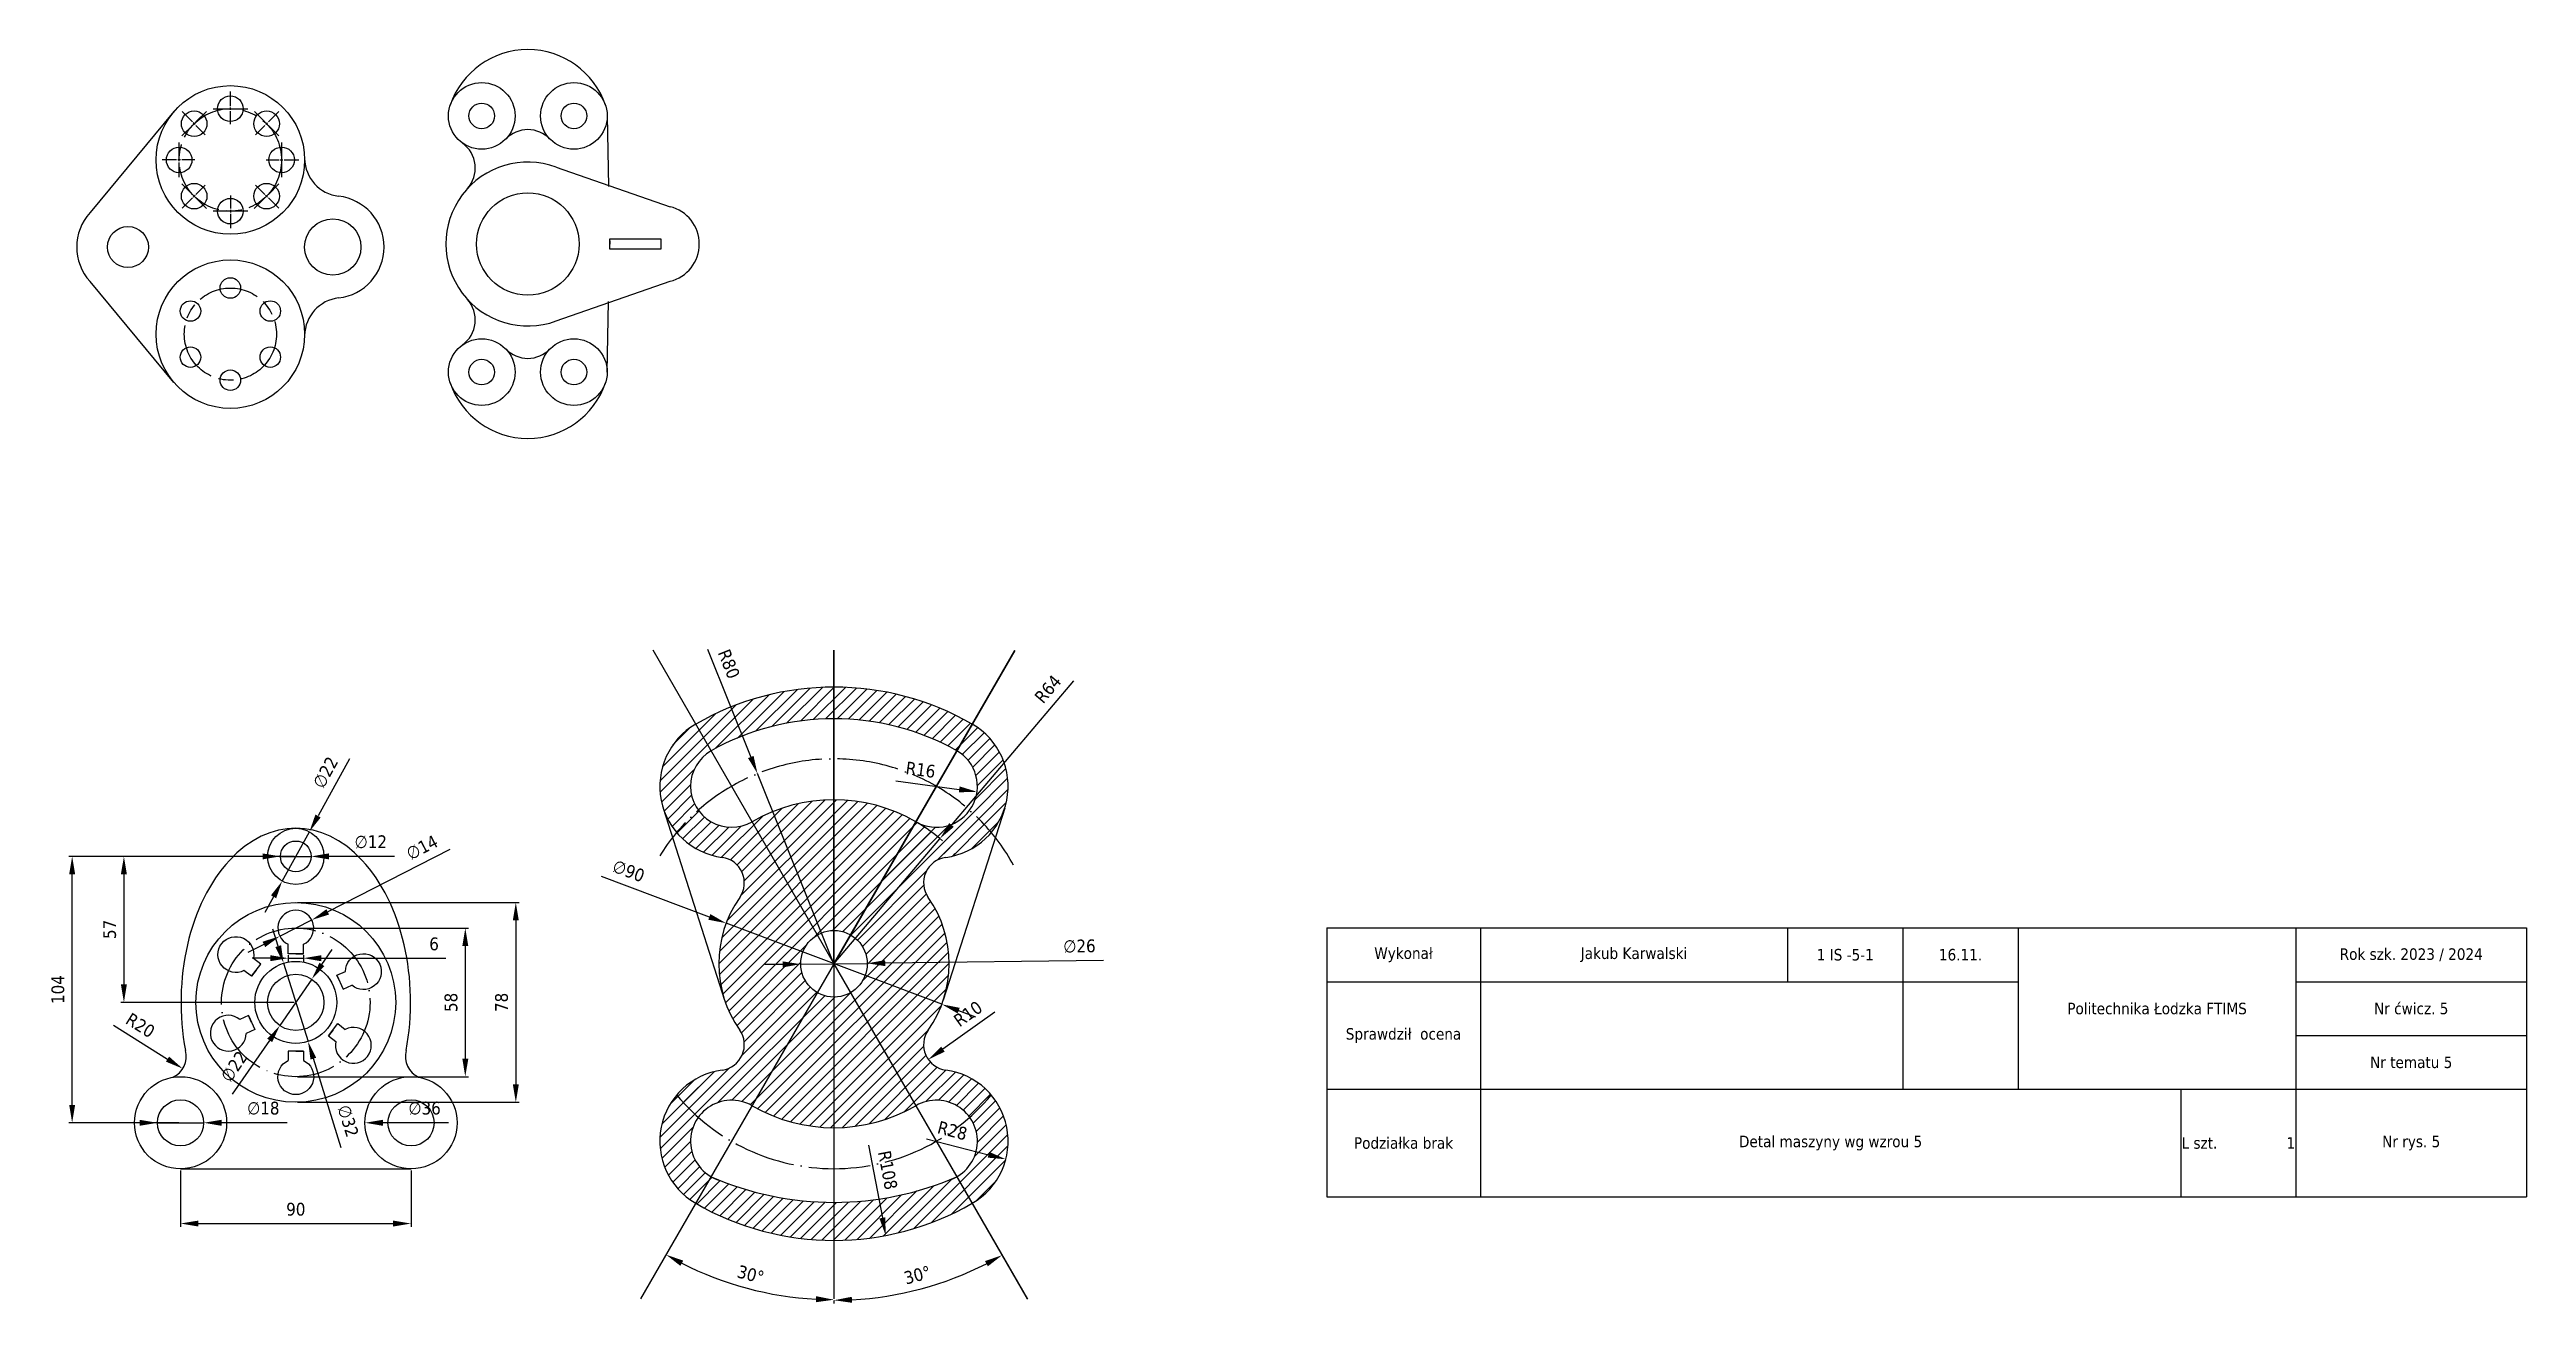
# Model space of a CAD drawing. Header units: millimetres. Extents: x 63 to 1031, y 35 to 525.
import ezdxf

# ---------------------------------------------------------------- set-up
doc = ezdxf.new("R2010")
doc.units = ezdxf.units.MM
for name, pattern in [('ACAD_ISO04W100', [30, 24, -3, 0, -3]), ('ACAD_ISO08W100', [36, 24, -3, 6, -3]), ('CENTER2', [28.575, 19.05, -3.175, 3.175, -3.175])]:
    doc.linetypes.add(name, pattern=pattern)
doc.layers.add('Oś symetrii', color=240, linetype='ACAD_ISO08W100')
doc.layers.add('Wymiar', color=170, linetype='Continuous')
doc.styles.get("Standard").update_dxf_attribs({"font": 'tahoma.ttf'})
doc.dimstyles.new('Opisowy', dxfattribs={"dimscale": 0, "dimtxt": 5, "dimasz": 7, "dimexe": 1.25, "dimexo": 0.625, "dimgap": 3, "dimtad": 1, "dimtxsty": 'Standard', "dimcen": 2.5, "dimadec": 0, "dimazin": 0, "dimtfac": 1, "dimtmove": 0, "dimatfit": 3, "dimfxl": 1, "dimarcsym": 0})

# ---------------------------------------------------------------- blocks, each defined once
blk = doc.blocks.new('*D1')
at = {"layer": 'Defpoints', "color": 0, "transparency": 16777216}
for p in [(114.65, 87.54), (204.65, 87.54), (204.65, 66.21)]:
    blk.add_point(p, dxfattribs=at)
at = {"layer": 'Wymiar', "color": 0, "lineweight": -2, "transparency": 16777216}
for p, q in [((114.65, 86.92), (114.65, 64.96)), ((204.65, 86.92), (204.65, 64.96)), ((121.65, 66.21), (197.65, 66.21))]:
    blk.add_line(p, q, dxfattribs=at)
at = {"layer": 'Wymiar', "color": 0, "transparency": 16777216}
for points in [[(121.65, 67.37), (121.65, 65.04), (114.65, 66.21)], [(197.65, 67.37), (197.65, 65.04), (204.65, 66.21)]]:
    blk.add_solid(points, dxfattribs=at)
at = {"layer": 'Wymiar', "color": 0, "transparency": 16777216, "insert": (159.65, 71.76), "char_height": 5, "attachment_point": 5}
blk.add_mtext('90', dxfattribs=at)
blk = doc.blocks.new('*D2')
at = {"layer": 'Defpoints', "color": 0, "transparency": 16777216}
for p in [(186.65, 105.54), (222.65, 105.54)]:
    blk.add_point(p, dxfattribs=at)
at = {"layer": 'Wymiar', "color": 0, "lineweight": -2, "transparency": 16777216}
blk.add_line((219.25, 105.54), (193.65, 105.54), dxfattribs=at)
at = {"layer": 'Wymiar', "color": 0, "transparency": 16777216}
blk.add_solid([(193.65, 106.71), (193.65, 104.37), (186.65, 105.54)], dxfattribs=at)
at = {"layer": 'Wymiar', "color": 0, "transparency": 16777216, "insert": (209.95, 111.23), "char_height": 5, "attachment_point": 5}
blk.add_mtext('∅36', dxfattribs=at)
blk = doc.blocks.new('*D3')
at = {"layer": 'Defpoints', "color": 0, "transparency": 16777216}
for p in [(105.65, 105.54), (123.65, 105.54)]:
    blk.add_point(p, dxfattribs=at)
at = {"layer": 'Wymiar', "color": 0, "lineweight": -2, "transparency": 16777216}
for p, q in [((98.65, 105.54), (91.65, 105.54)), ((105.65, 105.54), (123.65, 105.54)), ((156.27, 105.54), (130.65, 105.54))]:
    blk.add_line(p, q, dxfattribs=at)
at = {"layer": 'Wymiar', "color": 0, "transparency": 16777216}
for points in [[(98.65, 106.71), (98.65, 104.37), (105.65, 105.54)], [(130.65, 106.71), (130.65, 104.37), (123.65, 105.54)]]:
    blk.add_solid(points, dxfattribs=at)
at = {"layer": 'Wymiar', "color": 0, "transparency": 16777216, "insert": (146.96, 111.23), "char_height": 5, "attachment_point": 5}
blk.add_mtext('∅18', dxfattribs=at)
blk = doc.blocks.new('*D4')
at = {"layer": 'Defpoints', "color": 0, "transparency": 16777216}
for p in [(159.65, 191.54), (159.65, 113.54), (245.57, 113.54)]:
    blk.add_point(p, dxfattribs=at)
at = {"layer": 'Wymiar', "color": 0, "lineweight": -2, "transparency": 16777216}
for p, q in [((160.28, 191.54), (246.82, 191.54)), ((245.57, 184.54), (245.57, 120.54)), ((160.28, 113.54), (246.82, 113.54))]:
    blk.add_line(p, q, dxfattribs=at)
at = {"layer": 'Wymiar', "color": 0, "transparency": 16777216}
for points in [[(244.4, 184.54), (246.74, 184.54), (245.57, 191.54)], [(244.4, 120.54), (246.74, 120.54), (245.57, 113.54)]]:
    blk.add_solid(points, dxfattribs=at)
at = {"layer": 'Wymiar', "color": 0, "transparency": 16777216, "insert": (240.02, 152.54), "char_height": 5, "attachment_point": 5, "rotation": 90}
blk.add_mtext('78', dxfattribs=at)
blk = doc.blocks.new('*D5')
at = {"layer": 'Defpoints', "color": 0, "transparency": 16777216}
for p in [(159.65, 181.54), (159.65, 123.54), (225.84, 123.54)]:
    blk.add_point(p, dxfattribs=at)
at = {"layer": 'Wymiar', "color": 0, "lineweight": -2, "transparency": 16777216}
for p, q in [((160.28, 181.54), (227.09, 181.54)), ((225.84, 174.54), (225.84, 130.54)), ((160.28, 123.54), (227.09, 123.54))]:
    blk.add_line(p, q, dxfattribs=at)
at = {"layer": 'Wymiar', "color": 0, "transparency": 16777216}
for points in [[(224.68, 174.54), (227.01, 174.54), (225.84, 181.54)], [(224.68, 130.54), (227.01, 130.54), (225.84, 123.54)]]:
    blk.add_solid(points, dxfattribs=at)
at = {"layer": 'Wymiar', "color": 0, "transparency": 16777216, "insert": (220.29, 152.54), "char_height": 5, "attachment_point": 5, "rotation": 90}
blk.add_mtext('58', dxfattribs=at)
blk = doc.blocks.new('*D6')
at = {"layer": 'Defpoints', "color": 0, "transparency": 16777216}
for p in [(153.65, 209.54), (165.65, 209.54)]:
    blk.add_point(p, dxfattribs=at)
at = {"layer": 'Wymiar', "color": 0, "lineweight": -2, "transparency": 16777216}
for p, q in [((146.65, 209.54), (139.65, 209.54)), ((153.65, 209.54), (165.65, 209.54)), ((198.21, 209.54), (172.65, 209.54))]:
    blk.add_line(p, q, dxfattribs=at)
at = {"layer": 'Wymiar', "color": 0, "transparency": 16777216}
for points in [[(146.65, 210.71), (146.65, 208.37), (153.65, 209.54)], [(172.65, 210.71), (172.65, 208.37), (165.65, 209.54)]]:
    blk.add_solid(points, dxfattribs=at)
at = {"layer": 'Wymiar', "color": 0, "transparency": 16777216, "insert": (188.93, 215.23), "char_height": 5, "attachment_point": 5}
blk.add_mtext('∅12', dxfattribs=at)
blk = doc.blocks.new('*D7')
at = {"layer": 'Defpoints', "color": 0, "transparency": 16777216}
for p in [(164.96, 219.18), (154.35, 199.91)]:
    blk.add_point(p, dxfattribs=at)
at = {"layer": 'Wymiar', "color": 0, "lineweight": -2, "transparency": 16777216}
for p, q in [((180.67, 247.69), (168.34, 225.31)), ((154.35, 199.91), (164.96, 219.18)), ((150.97, 193.78), (147.59, 187.64))]:
    blk.add_line(p, q, dxfattribs=at)
at = {"layer": 'Wymiar', "color": 0, "transparency": 16777216}
for points in [[(167.32, 225.87), (169.36, 224.74), (164.96, 219.18)], [(149.95, 194.34), (151.99, 193.21), (154.35, 199.91)]]:
    blk.add_solid(points, dxfattribs=at)
at = {"layer": 'Wymiar', "color": 0, "transparency": 16777216, "insert": (171.21, 242.31), "char_height": 5, "attachment_point": 5, "rotation": 61.15172}
blk.add_mtext('∅22', dxfattribs=at)
blk = doc.blocks.new('*D8')
at = {"layer": 'Defpoints', "color": 0, "transparency": 16777216}
for p in [(159.65, 209.54), (92.53, 152.54), (159.65, 152.54)]:
    blk.add_point(p, dxfattribs=at)
at = {"layer": 'Wymiar', "color": 0, "lineweight": -2, "transparency": 16777216}
for p, q in [((159.03, 209.54), (91.28, 209.54)), ((92.53, 202.54), (92.53, 159.54)), ((159.03, 152.54), (91.28, 152.54))]:
    blk.add_line(p, q, dxfattribs=at)
at = {"layer": 'Wymiar', "color": 0, "transparency": 16777216}
for points in [[(91.36, 202.54), (93.69, 202.54), (92.53, 209.54)], [(91.36, 159.54), (93.69, 159.54), (92.53, 152.54)]]:
    blk.add_solid(points, dxfattribs=at)
at = {"layer": 'Wymiar', "color": 0, "transparency": 16777216, "insert": (86.98, 181.04), "char_height": 5, "attachment_point": 5, "rotation": 90}
blk.add_mtext('57', dxfattribs=at)
blk = doc.blocks.new('*D9')
at = {"layer": 'Defpoints', "color": 0, "transparency": 16777216}
for p in [(72.32, 209.54), (159.65, 209.54), (114.65, 105.54)]:
    blk.add_point(p, dxfattribs=at)
at = {"layer": 'Wymiar', "color": 0, "lineweight": -2, "transparency": 16777216}
for p, q in [((159.03, 209.54), (71.07, 209.54)), ((72.32, 112.54), (72.32, 202.54)), ((114.03, 105.54), (71.07, 105.54))]:
    blk.add_line(p, q, dxfattribs=at)
at = {"layer": 'Wymiar', "color": 0, "transparency": 16777216}
for points in [[(71.16, 202.54), (73.49, 202.54), (72.32, 209.54)], [(71.16, 112.54), (73.49, 112.54), (72.32, 105.54)]]:
    blk.add_solid(points, dxfattribs=at)
at = {"layer": 'Wymiar', "color": 0, "transparency": 16777216, "insert": (66.77, 157.54), "char_height": 5, "attachment_point": 5, "rotation": 90}
blk.add_mtext('104', dxfattribs=at)
blk = doc.blocks.new('*D10')
at = {"layer": 'Defpoints', "color": 0, "transparency": 16777216}
for p in [(107.83, 131.48), (115.49, 126.69)]:
    blk.add_point(p, dxfattribs=at)
at = {"layer": 'Wymiar', "color": 0, "lineweight": -2, "transparency": 16777216}
blk.add_line((88.41, 143.61), (109.55, 130.4), dxfattribs=at)
at = {"layer": 'Wymiar', "color": 0, "transparency": 16777216}
blk.add_solid([(110.17, 131.39), (108.94, 129.41), (115.49, 126.69)], dxfattribs=at)
at = {"layer": 'Wymiar', "color": 0, "transparency": 16777216, "insert": (98.96, 143.57), "char_height": 5, "attachment_point": 5, "rotation": 327.99936}
blk.add_mtext('R20', dxfattribs=at)
blk = doc.blocks.new('*D11')
at = {"layer": 'Defpoints', "color": 0, "transparency": 16777216}
for p in [(154.88, 167.81), (164.43, 137.27)]:
    blk.add_point(p, dxfattribs=at)
at = {"layer": 'Wymiar', "color": 0, "lineweight": -2, "transparency": 16777216}
for p, q in [((152.79, 174.49), (150.71, 181.18)), ((154.88, 167.81), (164.43, 137.27)), ((177.42, 95.7), (166.51, 130.59))]:
    blk.add_line(p, q, dxfattribs=at)
at = {"layer": 'Wymiar', "color": 0, "transparency": 16777216}
for points in [[(153.91, 174.84), (151.68, 174.15), (154.88, 167.81)], [(167.63, 130.94), (165.4, 130.24), (164.43, 137.27)]]:
    blk.add_solid(points, dxfattribs=at)
at = {"layer": 'Wymiar', "color": 0, "transparency": 16777216, "insert": (180.08, 106.25), "char_height": 5, "attachment_point": 5, "rotation": 287.3522}
blk.add_mtext('∅32', dxfattribs=at)
blk = doc.blocks.new('*D12')
at = {"layer": 'Defpoints', "color": 0, "transparency": 16777216}
for p in [(165.89, 161.61), (153.42, 143.48)]:
    blk.add_point(p, dxfattribs=at)
at = {"layer": 'Wymiar', "color": 0, "lineweight": -2, "transparency": 16777216}
for p, q in [((169.85, 167.37), (173.82, 173.14)), ((165.89, 161.61), (153.42, 143.48)), ((134.98, 116.66), (149.46, 137.71))]:
    blk.add_line(p, q, dxfattribs=at)
at = {"layer": 'Wymiar', "color": 0, "transparency": 16777216}
for points in [[(168.89, 168.03), (170.81, 166.71), (165.89, 161.61)], [(148.49, 138.37), (150.42, 137.05), (153.42, 143.48)]]:
    blk.add_solid(points, dxfattribs=at)
at = {"layer": 'Wymiar', "color": 0, "transparency": 16777216, "insert": (135.54, 127.52), "char_height": 5, "attachment_point": 5, "rotation": 55.48654}
blk.add_mtext('∅22', dxfattribs=at)
blk = doc.blocks.new('Coś')
for p, q in [((511.64, 553.23), (511.64, 556.91)), ((517.64, 553.23), (511.64, 553.23)), ((514.64, 553.23), (517.64, 553.23)), ((517.64, 553.23), (517.64, 556.91))]:
    blk.add_line(p, q)
blk.add_arc((514.64, 563.23), 7, 295.37693, 244.62307)
blk = doc.blocks.new('*D14')
at = {"layer": 'Defpoints', "color": 0, "transparency": 16777216}
for p in [(156.65, 171.54), (162.65, 171.54), (162.65, 169.79)]:
    blk.add_point(p, dxfattribs=at)
at = {"layer": 'Wymiar', "color": 0, "lineweight": -2, "transparency": 16777216}
for p, q in [((149.65, 169.79), (142.65, 169.79)), ((156.65, 170.92), (156.65, 168.54)), ((156.65, 169.79), (162.65, 169.79)), ((162.65, 170.92), (162.65, 168.54)), ((169.65, 169.79), (218.29, 169.79))]:
    blk.add_line(p, q, dxfattribs=at)
at = {"layer": 'Wymiar', "color": 0, "transparency": 16777216}
for points in [[(149.65, 170.96), (149.65, 168.62), (156.65, 169.79)], [(169.65, 170.96), (169.65, 168.62), (162.65, 169.79)]]:
    blk.add_solid(points, dxfattribs=at)
at = {"layer": 'Wymiar', "color": 0, "transparency": 16777216, "insert": (213.64, 175.34), "char_height": 5, "attachment_point": 5}
blk.add_mtext('6', dxfattribs=at)
blk = doc.blocks.new('*D15')
at = {"layer": 'Defpoints', "color": 0, "transparency": 16777216}
for p in [(165.89, 184.72), (153.42, 178.37)]:
    blk.add_point(p, dxfattribs=at)
at = {"layer": 'Wymiar', "color": 0, "lineweight": -2, "transparency": 16777216}
for p, q in [((219.82, 212.18), (172.13, 187.89)), ((153.42, 178.37), (165.89, 184.72)), ((147.18, 175.19), (140.94, 172.01))]:
    blk.add_line(p, q, dxfattribs=at)
at = {"layer": 'Wymiar', "color": 0, "transparency": 16777216}
for points in [[(171.6, 188.93), (172.66, 186.85), (165.89, 184.72)], [(146.65, 176.23), (147.71, 174.15), (153.42, 178.37)]]:
    blk.add_solid(points, dxfattribs=at)
at = {"layer": 'Wymiar', "color": 0, "transparency": 16777216, "insert": (208.95, 213.03), "char_height": 5, "attachment_point": 5, "rotation": 26.98613}
blk.add_mtext('∅14', dxfattribs=at)
blk = doc.blocks.new('*D16')
at = {"layer": 'Defpoints', "color": 0, "transparency": 16777216}
for p in [(369.81, 290), (440.44, 289.98), (324.95, 44.38), (294.25, 36.75), (369.81, 36.75)]:
    blk.add_point(p, dxfattribs=at)
at = {"layer": 'Wymiar', "color": 0, "lineweight": -2, "transparency": 16777216}
blk.add_line((369.81, 36.13), (369.81, 35.22), dxfattribs=at)
blk.add_arc((369.81, 167.63), 131.15, 243.05837, 266.94163, dxfattribs=at)
at = {"layer": 'Wymiar', "color": 0, "transparency": 16777216}
for points in [[(309.83, 49.68), (310.94, 51.73), (304.23, 54.05)], [(362.84, 37.83), (362.78, 35.5), (369.81, 36.47)]]:
    blk.add_solid(points, dxfattribs=at)
at = {"layer": 'Wymiar', "color": 0, "transparency": 16777216, "insert": (337.3, 46.31), "char_height": 5, "attachment_point": 5, "rotation": 345}
blk.add_mtext('30°', dxfattribs=at)
blk = doc.blocks.new('*D17')
at = {"layer": 'Defpoints', "color": 0, "transparency": 16777216}
for p in [(299.16, 290), (369.81, 290), (369.81, 36.75), (392.62, 38.26), (445.41, 36.69)]:
    blk.add_point(p, dxfattribs=at)
at = {"layer": 'Wymiar', "color": 0, "lineweight": -2, "transparency": 16777216}
blk.add_line((369.81, 36.13), (369.81, 35.01), dxfattribs=at)
blk.add_arc((369.81, 167.63), 131.37, 273.05339, 296.94661, dxfattribs=at)
at = {"layer": 'Wymiar', "color": 0, "transparency": 16777216}
for points in [[(428.78, 51.55), (429.89, 49.5), (435.49, 53.86)], [(376.84, 35.28), (376.77, 37.61), (369.81, 36.26)]]:
    blk.add_solid(points, dxfattribs=at)
at = {"layer": 'Wymiar', "color": 0, "transparency": 16777216, "insert": (402.37, 46.1), "char_height": 5, "attachment_point": 5, "rotation": 15}
blk.add_mtext('30°', dxfattribs=at)
blk = doc.blocks.new('*D18')
at = {"layer": 'Defpoints', "color": 0, "transparency": 16777216}
for p in [(369.81, 167.63), (390.01, 61.53)]:
    blk.add_point(p, dxfattribs=at)
at = {"layer": 'Wymiar', "color": 0, "lineweight": -2, "transparency": 16777216}
blk.add_line((383.3, 96.74), (388.7, 68.41), dxfattribs=at)
at = {"layer": 'Wymiar', "color": 0, "transparency": 16777216}
blk.add_solid([(389.84, 68.63), (387.55, 68.19), (390.01, 61.53)], dxfattribs=at)
at = {"layer": 'Wymiar', "color": 0, "transparency": 16777216, "insert": (390.8, 87.05), "char_height": 5, "attachment_point": 5, "rotation": 280.78063}
blk.add_mtext('R108', dxfattribs=at)
blk = doc.blocks.new('*D19')
at = {"layer": 'Defpoints', "color": 0, "transparency": 16777216}
for p in [(409.81, 98.35), (436.91, 91.3)]:
    blk.add_point(p, dxfattribs=at)
at = {"layer": 'Wymiar', "color": 0, "lineweight": -2, "transparency": 16777216}
blk.add_line((405.98, 99.34), (430.13, 93.06), dxfattribs=at)
at = {"layer": 'Wymiar', "color": 0, "transparency": 16777216}
blk.add_solid([(430.43, 94.19), (429.84, 91.94), (436.91, 91.3)], dxfattribs=at)
at = {"layer": 'Wymiar', "color": 0, "transparency": 16777216, "insert": (416.06, 102.46), "char_height": 5, "attachment_point": 5, "rotation": 345.4326}
blk.add_mtext('R28', dxfattribs=at)
blk = doc.blocks.new('*D20')
at = {"layer": 'Defpoints', "color": 0, "transparency": 16777216}
for p in [(409.81, 236.91), (425.66, 234.77)]:
    blk.add_point(p, dxfattribs=at)
at = {"layer": 'Wymiar', "color": 0, "lineweight": -2, "transparency": 16777216}
blk.add_line((394.01, 239.05), (418.73, 235.7), dxfattribs=at)
at = {"layer": 'Wymiar', "color": 0, "transparency": 16777216}
blk.add_solid([(418.88, 236.86), (418.57, 234.55), (425.66, 234.77)], dxfattribs=at)
at = {"layer": 'Wymiar', "color": 0, "transparency": 16777216, "insert": (403.64, 243.35), "char_height": 5, "attachment_point": 5, "rotation": 352.30029}
blk.add_mtext('R16', dxfattribs=at)
blk = doc.blocks.new('*D21')
at = {"layer": 'Defpoints', "color": 0, "transparency": 16777216}
for p in [(327.68, 183.46), (411.93, 151.79)]:
    blk.add_point(p, dxfattribs=at)
at = {"layer": 'Wymiar', "color": 0, "lineweight": -2, "transparency": 16777216}
for p, q in [((278.91, 201.8), (321.13, 185.93)), ((411.93, 151.79), (327.68, 183.46)), ((418.48, 149.33), (425.03, 146.87))]:
    blk.add_line(p, q, dxfattribs=at)
at = {"layer": 'Wymiar', "color": 0, "transparency": 16777216}
for points in [[(321.54, 187.02), (320.72, 184.83), (327.68, 183.46)], [(418.89, 150.42), (418.07, 148.24), (411.93, 151.79)]]:
    blk.add_solid(points, dxfattribs=at)
at = {"layer": 'Wymiar', "color": 0, "transparency": 16777216, "insert": (289.61, 203.86), "char_height": 5, "attachment_point": 5, "rotation": 339.39875}
blk.add_mtext('∅90', dxfattribs=at)
blk = doc.blocks.new('*D22')
at = {"layer": 'Defpoints', "color": 0, "transparency": 16777216}
for p in [(356.81, 167.47), (382.81, 167.79)]:
    blk.add_point(p, dxfattribs=at)
at = {"layer": 'Wymiar', "color": 0, "lineweight": -2, "transparency": 16777216}
for p, q in [((349.81, 167.38), (342.81, 167.29)), ((356.81, 167.47), (382.81, 167.79)), ((475.03, 168.93), (389.81, 167.88))]:
    blk.add_line(p, q, dxfattribs=at)
at = {"layer": 'Wymiar', "color": 0, "transparency": 16777216}
for points in [[(349.79, 168.55), (349.82, 166.21), (356.81, 167.47)], [(389.79, 169.04), (389.82, 166.71), (382.81, 167.79)]]:
    blk.add_solid(points, dxfattribs=at)
at = {"layer": 'Wymiar', "color": 0, "transparency": 16777216, "insert": (465.66, 174.51), "char_height": 5, "attachment_point": 5, "rotation": 0.71006}
blk.add_mtext('∅26', dxfattribs=at)
blk = doc.blocks.new('*D23')
at = {"layer": 'Defpoints', "color": 0, "transparency": 16777216}
for p in [(414.81, 136.02), (406.67, 130.21)]:
    blk.add_point(p, dxfattribs=at)
at = {"layer": 'Wymiar', "color": 0, "lineweight": -2, "transparency": 16777216}
blk.add_line((432.68, 148.74), (412.37, 134.27), dxfattribs=at)
at = {"layer": 'Wymiar', "color": 0, "transparency": 16777216}
blk.add_solid([(411.69, 135.23), (413.05, 133.32), (406.67, 130.21)], dxfattribs=at)
at = {"layer": 'Wymiar', "color": 0, "transparency": 16777216, "insert": (422.15, 148.06), "char_height": 5, "attachment_point": 5, "rotation": 35.4653}
blk.add_mtext('R10', dxfattribs=at)
blk = doc.blocks.new('*D24')
at = {"layer": 'Defpoints', "color": 0, "transparency": 16777216}
for p in [(339.94, 241.85), (369.81, 167.63)]:
    blk.add_point(p, dxfattribs=at)
at = {"layer": 'Wymiar', "color": 0, "lineweight": -2, "transparency": 16777216}
for p, q in [((320.39, 290.45), (337.33, 248.34)), ((369.81, 167.63), (339.94, 241.85))]:
    blk.add_line(p, q, dxfattribs=at)
at = {"layer": 'Wymiar', "color": 0, "transparency": 16777216}
blk.add_solid([(338.41, 248.78), (336.25, 247.9), (339.94, 241.85)], dxfattribs=at)
at = {"layer": 'Wymiar', "color": 0, "transparency": 16777216, "insert": (328.77, 284.66), "char_height": 5, "attachment_point": 5, "rotation": 291.91884}
blk.add_mtext('R80', dxfattribs=at)
blk = doc.blocks.new('*D25')
at = {"layer": 'Defpoints', "color": 0, "transparency": 16777216}
for p in [(411.17, 216.46), (369.81, 167.63)]:
    blk.add_point(p, dxfattribs=at)
at = {"layer": 'Wymiar', "color": 0, "lineweight": -2, "transparency": 16777216}
for p, q in [((463.39, 278.11), (415.7, 221.8)), ((369.81, 167.63), (411.17, 216.46))]:
    blk.add_line(p, q, dxfattribs=at)
blk.add_arc((369.81, 167.63), 64, 48.61355, 59.44047, dxfattribs=at)
at = {"layer": 'Wymiar', "color": 0, "transparency": 16777216}
blk.add_solid([(414.81, 222.56), (416.59, 221.05), (411.17, 216.46)], dxfattribs=at)
at = {"layer": 'Wymiar', "color": 0, "transparency": 16777216, "insert": (453.36, 274.86), "char_height": 5, "attachment_point": 5, "rotation": 49.73261}
blk.add_mtext('R64', dxfattribs=at)
blk = doc.blocks.new('*T26')
at = {"color": 0, "linetype": 'ByBlock', "lineweight": -2, "transparency": 16777216}
for p, q in [((0, 0), (468.5, 0)), ((0, 0), (0, -105)), ((60, 0), (60, -105)), ((180, 0), (180, -21)), ((225, 0), (225, -63)), ((270, 0), (270, -63)), ((378.5, 0), (378.5, -105)), ((468.5, 0), (468.5, -105)), ((0, -21), (270, -21)), ((378.5, -21), (468.5, -21)), ((378.5, -42), (468.5, -42)), ((0, -63), (468.5, -63)), ((333.5, -63), (333.5, -105)), ((0, -105), (468.5, -105))]:
    blk.add_line(p, q, dxfattribs=at)
at = {"color": 0, "transparency": 16777216, "char_height": 4.5, "attachment_point": 5}
for s, insert, width in [('{\\fTahoma|b0|i0|c0|p34;Wykonał}', (30, -10.5), 57), ('Jakub Karwalski', (120, -10.5), 117), ('1 IS -5-1', (202.5, -10.5), 42), ('16.11.', (247.5, -10.5), 42), ('Rok szk. 2023 / 2024', (423.5, -10.5), 87), ('Politechnika Łodzka FTIMS', (324.25, -31.5), 105.5), ('Nr ćwicz. 5', (423.5, -31.5), 87), ('Sprawdził  ocena', (30, -42), 57), ('Nr tematu 5', (423.5, -52.5), 87), ('Podziałka brak', (30, -84), 57), ('Detal maszyny wg wzrou 5', (196.75, -84), 270.5), ('L szt.                1', (356, -84), 42), ('Nr rys. 5', (423.5, -84), 87)]:
    blk.add_mtext(s, dxfattribs=dict(at, insert=insert, width=width))
blk = doc.blocks.new('*U28')
blk.add_circle((0, 0), 4)
blk = doc.blocks.new('*U29')
at = {"color": 0, "linetype": 'ByBlock', "lineweight": -2, "transparency": 16777216}
blk.add_blockref('*U28', (134.1, 431.44), dxfattribs=at)
for p, rotation in [((118.51, 422.44), 59.99999999999999), ((149.69, 422.44), 299.9999999999999), ((118.51, 404.44), 120), ((149.69, 404.44), 240), ((134.1, 395.44), 180)]:
    blk.add_blockref('*U28', p, dxfattribs=dict(at, rotation=rotation))
blk = doc.blocks.new('*U34')
at = {"layer": 'Oś symetrii', "color": 0, "linetype": 'CENTER2', "transparency": 16777216}
for p, q in [((-6.76, 0), (-1, 0)), ((0, 1), (0, 6.69)), ((1, 0), (6.78, 0)), ((0, -6.08), (0, -1))]:
    blk.add_line(p, q, dxfattribs=at)
at = {"layer": 'Oś symetrii', "color": 0, "linetype": 'Continuous', "transparency": 16777216}
for p, q in [((-0.5, 0), (0.5, 0)), ((0, -0.5), (0, 0.5))]:
    blk.add_line(p, q, dxfattribs=at)
blk = doc.blocks.new('*U31')
blk.add_circle((-0.01, -0.31), 5)
at = {"layer": 'Oś symetrii', "linetype": 'CENTER2'}
blk.add_blockref('*U34', (-0.01, -0.31), dxfattribs=at)
blk = doc.blocks.new('*U32')
at = {"color": 0, "linetype": 'ByBlock', "lineweight": -2, "transparency": 16777216}
for p, rotation in [((119.75, 495.8), 44.99999999999999), ((148.47, 495.79), 314.9999999999999), ((113.8, 481.44), 89.99999999999997), ((154.41, 481.43), 270), ((119.74, 467.08), 135), ((148.45, 467.07), 225.0000000000001), ((134.09, 461.13), 180)]:
    blk.add_blockref('*U31', p, dxfattribs=dict(at, rotation=rotation))
blk.add_blockref('*U31', (134.11, 501.74), dxfattribs=at)

msp = doc.modelspace()

# ---------------------------------------------------------------- hatches: boundary and pattern name
at = {"true_color": 0xf8d731}
h = msp.add_hatch(dxfattribs=at)
h.set_pattern_fill('ANSI31', color=40)
h.paths.add_polyline_path([(423.807, 74.098, 0.4667256), (431.231, 116.374, -0.0378873), (422.794, 107.692, -0.5235098), (414.004, 82.907, -0.1909485), (325.609, 82.907, -0.5235098), (316.82, 107.692, -0.0378873), (308.382, 116.374, 0.4667256), (315.807, 74.098, 0.2679492)])
h.paths.add_polyline_path([(423.807, 261.16, 0.2679492), (315.807, 261.16, 0.4667256), (308.382, 218.883, -0.0378873), (316.82, 227.565, -0.4438657), (321.807, 250.767, -0.2602662), (417.807, 250.767, -0.4438657), (422.794, 227.565, -0.0378873), (431.231, 218.883, 0.4667256)])
h.paths.add_polyline_path([(337.807, 223.054, -0.3851704), (316.82, 227.565, 0.0378873), (308.382, 218.883, 0.1869208), (326.118, 209.155, -0.5629754), (332.983, 193.494, 0.231457), (326.783, 154.439), (327.113, 153.407, 0.0728261), (332.983, 141.763, -0.5629754), (326.118, 126.103, 0.1869208), (308.382, 116.374, 0.0378873), (316.82, 107.692, -0.3851704), (337.807, 112.203, 0.2679492), (401.807, 112.203, -0.3851704), (422.794, 107.692, 0.0378873), (431.231, 116.374, 0.1869208), (413.496, 126.103, -0.5629754), (406.63, 141.763, 0.0728261), (412.5, 153.407), (412.831, 154.439, 0.231457), (406.63, 193.494, -0.5629754), (413.496, 209.155, 0.0386584), (417.725, 210.054, 0.3564746)])
h.paths.add_polyline_path([(382.807, 167.629, -1), (356.807, 167.629, -1)], flags=16)
h.paths.add_polyline_path([(422.794, 227.565, -0.3851704), (401.807, 223.054, -0.0808069), (417.725, 210.054, 0.1471988), (431.231, 218.883, 0.0378873)], flags=0)
h = msp.add_hatch(dxfattribs=at)
h.set_pattern_fill('ANSI31', color=40)
h.paths.add_polyline_path([(431.231, 218.883, 0.0378873), (422.794, 227.565, -0.3851704), (401.807, 223.054, 0.2679492), (337.807, 223.054, -0.3851704), (316.82, 227.565, 0.0378873), (308.382, 218.883, 0.1869208), (326.118, 209.155, -0.5629754), (332.983, 193.494, 0.231457), (326.783, 154.439), (327.113, 153.407, 0.0728261), (332.983, 141.763, -0.5629754), (326.118, 126.103, 0.1869208), (308.382, 116.374, 0.0378873), (316.82, 107.692, -0.3851704), (337.807, 112.203, 0.2679492), (401.807, 112.203, -0.3851704), (422.794, 107.692, 0.0378873), (431.231, 116.374, 0.1869208), (413.496, 126.103, -0.5629754), (406.63, 141.763, 0.0728261), (412.5, 153.407), (412.831, 154.439, 0.231457), (406.63, 193.494, -0.5629754), (413.496, 209.155, 0.1869208)])
h.paths.add_polyline_path([(382.807, 167.629, -1), (356.807, 167.629, -1)], flags=16)

# ---------------------------------------------------------------- linework, layer by layer
for p, q in [((112.06, 500.28), (79.296, 460.879)), ((281.263, 498.611), (281.813, 471.111)), ((261.298, 478.648), (305.805, 463.178)), ((282.223, 446.611), (282.263, 448.611)), ((302.228, 446.611), (282.223, 446.611)), ((282.263, 448.611), (282.228, 450.611)), ((282.228, 450.611), (302.228, 450.611)), ((282.237, 449.891), (282.263, 448.611)), ((302.228, 450.611), (302.228, 446.611)), ((112.06, 394.591), (79.296, 433.991)), ((261.298, 418.574), (305.805, 434.044)), ((281.263, 398.611), (281.813, 426.111)), ((440.444, 289.976), (294.245, 36.752)), ((445.406, 36.687), (299.157, 289.998)), ((369.807, 167.629), (369.807, 289.998)), ((369.807, 289.998), (369.807, 36.752)), ((369.807, 167.629), (440.444, 289.976)), ((303.137, 228.382), (327.113, 153.407)), ((436.476, 228.382), (412.5, 153.407)), ((369.807, 167.629), (445.406, 36.687)), ((114.654, 87.542), (204.654, 87.542))]:
    msp.add_line(p, q)
for centre, radius in [((134.103, 481.435), 29), ((232.263, 498.611), 13), ((232.263, 498.611), 5), ((268.263, 498.611), 13), ((268.263, 498.611), 5), ((250.263, 448.611), 20), ((94.103, 447.435), 8), ((174.103, 447.435), 11), ((134.103, 413.435), 29), ((232.263, 398.611), 13), ((268.263, 398.611), 13), ((232.263, 398.611), 5), ((268.263, 398.611), 5), ((159.654, 209.542), 11), ((159.654, 209.542), 6), ((159.654, 152.542), 39), ((369.807, 167.629), 13), ((159.654, 152.542), 16), ((159.654, 152.542), 11), ((114.654, 105.542), 18), ((204.654, 105.542), 18), ((114.654, 105.542), 9), ((204.654, 105.542), 9)]:
    msp.add_circle(centre, radius)
at = {"linetype": 'ACAD_ISO04W100'}
msp.add_circle((159.654, 152.542), 29, dxfattribs=at)
for centre, radius, start, end in [((250.263, 492.528), 32, 18.671718, 161.328282), ((217.749, 478.256), 12, 317.643149, 54.50902), ((250.263, 481.262), 12, 43.94552, 136.05448), ((178.096, 482.207), 15, 181.004622, 263.448717), ((250.263, 448.611), 32, 69.8274, 290.1726), ((174.103, 447.435), 20, 276.551283, 83.448717), ((94.103, 447.435), 20, 137.761701, 222.238299), ((302.228, 448.611), 15, 283.79765, 76.20235), ((250.263, 448.611), 32, 357.708474, 2.291526), ((178.096, 412.664), 15, 96.551283, 178.995378), ((217.749, 418.966), 12, 305.49098, 42.356851), ((250.263, 415.961), 12, 223.94552, 316.05448), ((250.263, 404.694), 32, 198.671718, 341.328282), ((369.807, 167.629), 108, 60, 120), ((329.807, 236.911), 28, 120, 262.42903), ((369.807, 164.8), 98.46, 60.823, 119.177), ((409.807, 236.911), 28, 277.57097, 60), ((369.807, 167.629), 80, 49.998303, 49.998303), ((329.807, 236.911), 16, 120, 300), ((409.807, 236.911), 16, 240, 60), ((369.807, 167.629), 64, 60, 120), ((324.8, 199.242), 10, 324.915264, 82.42903), ((414.813, 199.242), 10, 97.57097, 215.084736), ((369.807, 167.629), 45, 144.915264, 215.084736), ((369.807, 167.629), 45, 324.915264, 35.084736), ((324.8, 136.015), 10, 277.57097, 35.084736), ((414.813, 136.015), 10, 144.915264, 262.42903), ((107.83, 131.476), 9.033, 294.998171, 14.392373), ((211.479, 131.476), 9.033, 165.607627, 245.001829), ((329.807, 98.347), 28, 97.57097, 240), ((409.807, 98.347), 28, 300, 82.42903), ((329.807, 98.347), 16, 60, 254.79083), ((369.807, 167.629), 64, 240, 300), ((409.807, 98.347), 16, 285.20917, 120), ((369.807, 194.419), 119.951, 246.411647, 293.588353), ((369.807, 167.629), 108, 240, 300)]:
    msp.add_arc(centre, radius, start, end)
for start, end in [(28.714814, 148.268745), (219.842684, 320.157316)]:
    msp.add_arc((369.807, 167.629), 80, start, end, dxfattribs=at)
msp.add_ellipse((159.654, 152.542), major_axis=(0, -68), ratio=0.6592023, start_param=7.5735494, end_param=11.2760066)
at = {"layer": 'Oś symetrii'}
for centre, radius in [((134.103, 481.435), 20), ((134.103, 413.435), 18)]:
    msp.add_circle(centre, radius, dxfattribs=at)

# ---------------------------------------------------------------- block references
for name, p in [('*U32', (0, 0)), ('*U29', (0, 0)), ('Coś', (-354.988, -381.691)), ('Coś', (-354.988, -381.691)), ('*T26', (562.21, 181.616))]:
    msp.add_blockref(name, p)
at = {"xscale": -1}
for p, rotation in [((896.589, 234.134), 52.31147519425292), ((-113.332, -537.197), 294.4771867770991), ((-354.988, 686.774), 180), ((-354.988, 686.774), 180)]:
    msp.add_blockref('Coś', p, dxfattribs=dict(at, rotation=rotation))
for p, rotation in [((859.105, -94.499), 114.4771867770991), ((51.064, 887.36), 232.3114751942529)]:
    msp.add_blockref('Coś', p, dxfattribs=dict(rotation=rotation))

# ---------------------------------------------------------------- dimensions: what is measured, and where the dimension line sits
at = {"layer": 'Wymiar'}
for center, mpoint, picture, middle in [((369.807, 167.629), (339.943, 241.846), '*D24', (323.557, 282.569)), ((369.807, 167.629), (411.174, 216.463), '*D25', (457.596, 271.266)), ((409.807, 236.911), (425.663, 234.767), '*D20', (402.898, 237.845)), ((369.807, 167.629), (390.008, 61.535), '*D18', (385.347, 86.016)), ((414.813, 136.015), (406.669, 130.213), '*D23', (425.373, 143.538)), ((409.807, 98.347), (436.907, 91.304), '*D19', (414.667, 97.084))]:
    dim = msp.add_radius_dim(center=center, mpoint=mpoint, dimstyle='Opisowy', dxfattribs=at)
    dim.commit()
    dim.dimension.update_dxf_attribs({"geometry": picture, "text_midpoint": middle, "dimtype": 164})
for base, line1, line2, picture, middle in [((324.949, 44.384), ((369.807, 289.998), (369.807, 36.752)), ((440.444, 289.976), (294.245, 36.752)), '*D16', (337.299, 46.309)), ((392.619, 38.257), ((445.406, 36.687), (299.157, 289.998)), ((369.807, 289.998), (369.807, 36.752)), '*D17', (402.37, 46.102))]:
    dim = msp.add_angular_dim_2l(base=base, line1=line1, line2=line2, dimstyle='Opisowy', override={"dimscale": 0}, dxfattribs=at)
    dim.commit()
    dim.dimension.update_dxf_attribs({"geometry": picture, "text_midpoint": middle})
for p1, p2, picture, middle in [((154.347, 199.907), (164.962, 219.176), '*D7', (171.206, 242.31)), ((153.654, 209.542), (165.654, 209.542), '*D6', (188.93, 215.234)), ((165.887, 161.605), (153.422, 143.478), '*D12', (135.543, 127.524)), ((105.654, 105.542), (123.654, 105.542), '*D3', (146.961, 111.234))]:
    dim = msp.add_diameter_dim_2p(p1=p1, p2=p2, dimstyle='Opisowy', dxfattribs=at)
    dim.commit()
    dim.dimension.update_dxf_attribs({"geometry": picture, "text_midpoint": middle})
for p1, p2, picture, middle in [((153.416, 178.365), (165.892, 184.718), '*D15', (211.537, 207.961)), ((411.929, 151.795), (327.684, 183.463), '*D21', (287.603, 198.529)), ((154.882, 167.813), (164.426, 137.27), '*D11', (174.65, 104.549)), ((356.808, 167.468), (382.806, 167.79), '*D22', (465.727, 168.818)), ((222.654, 105.542), (186.654, 105.542), '*D2', (209.954, 105.542))]:
    dim = msp.add_diameter_dim_2p(p1=p1, p2=p2, dimstyle='Opisowy', dxfattribs=at)
    dim.commit()
    dim.dimension.update_dxf_attribs({"geometry": picture, "text_midpoint": middle, "dimtype": 163})
for base, p1, p2, picture, middle in [((72.322, 209.542), (114.654, 105.542), (159.654, 209.542), '*D9', (66.77, 157.542)), ((92.527, 152.542), (159.654, 209.542), (159.654, 152.542), '*D8', (86.985, 181.042)), ((245.57, 113.542), (159.654, 191.542), (159.654, 113.542), '*D4', (240.017, 152.542)), ((225.845, 123.542), (159.654, 181.542), (159.654, 123.542), '*D5', (220.292, 152.542))]:
    dim = msp.add_linear_dim(base=base, p1=p1, p2=p2, angle=90, dimstyle='Opisowy', dxfattribs=at)
    dim.commit()
    dim.dimension.update_dxf_attribs({"geometry": picture, "text_midpoint": middle})
dim = msp.add_linear_dim(base=(162.654, 169.792), p1=(156.654, 171.542), p2=(162.654, 171.542), dimstyle='Opisowy', dxfattribs=at)
dim.commit()
dim.dimension.update_dxf_attribs({"geometry": '*D14', "text_midpoint": (213.641, 169.792), "dimtype": 160})
dim = msp.add_radius_dim(center=(107.83, 131.476), mpoint=(115.49, 126.689), text='R20', dimstyle='Opisowy', dxfattribs=at)
dim.commit()
dim.dimension.update_dxf_attribs({"geometry": '*D10', "text_midpoint": (96.015, 138.859), "dimtype": 164})
dim = msp.add_linear_dim(base=(204.654, 66.205), p1=(114.654, 87.542), p2=(204.654, 87.542), dimstyle='Opisowy', dxfattribs=at)
dim.commit()
dim.dimension.update_dxf_attribs({"geometry": '*D1', "text_midpoint": (159.654, 71.758)})

doc.saveas('drawing.dxf')
